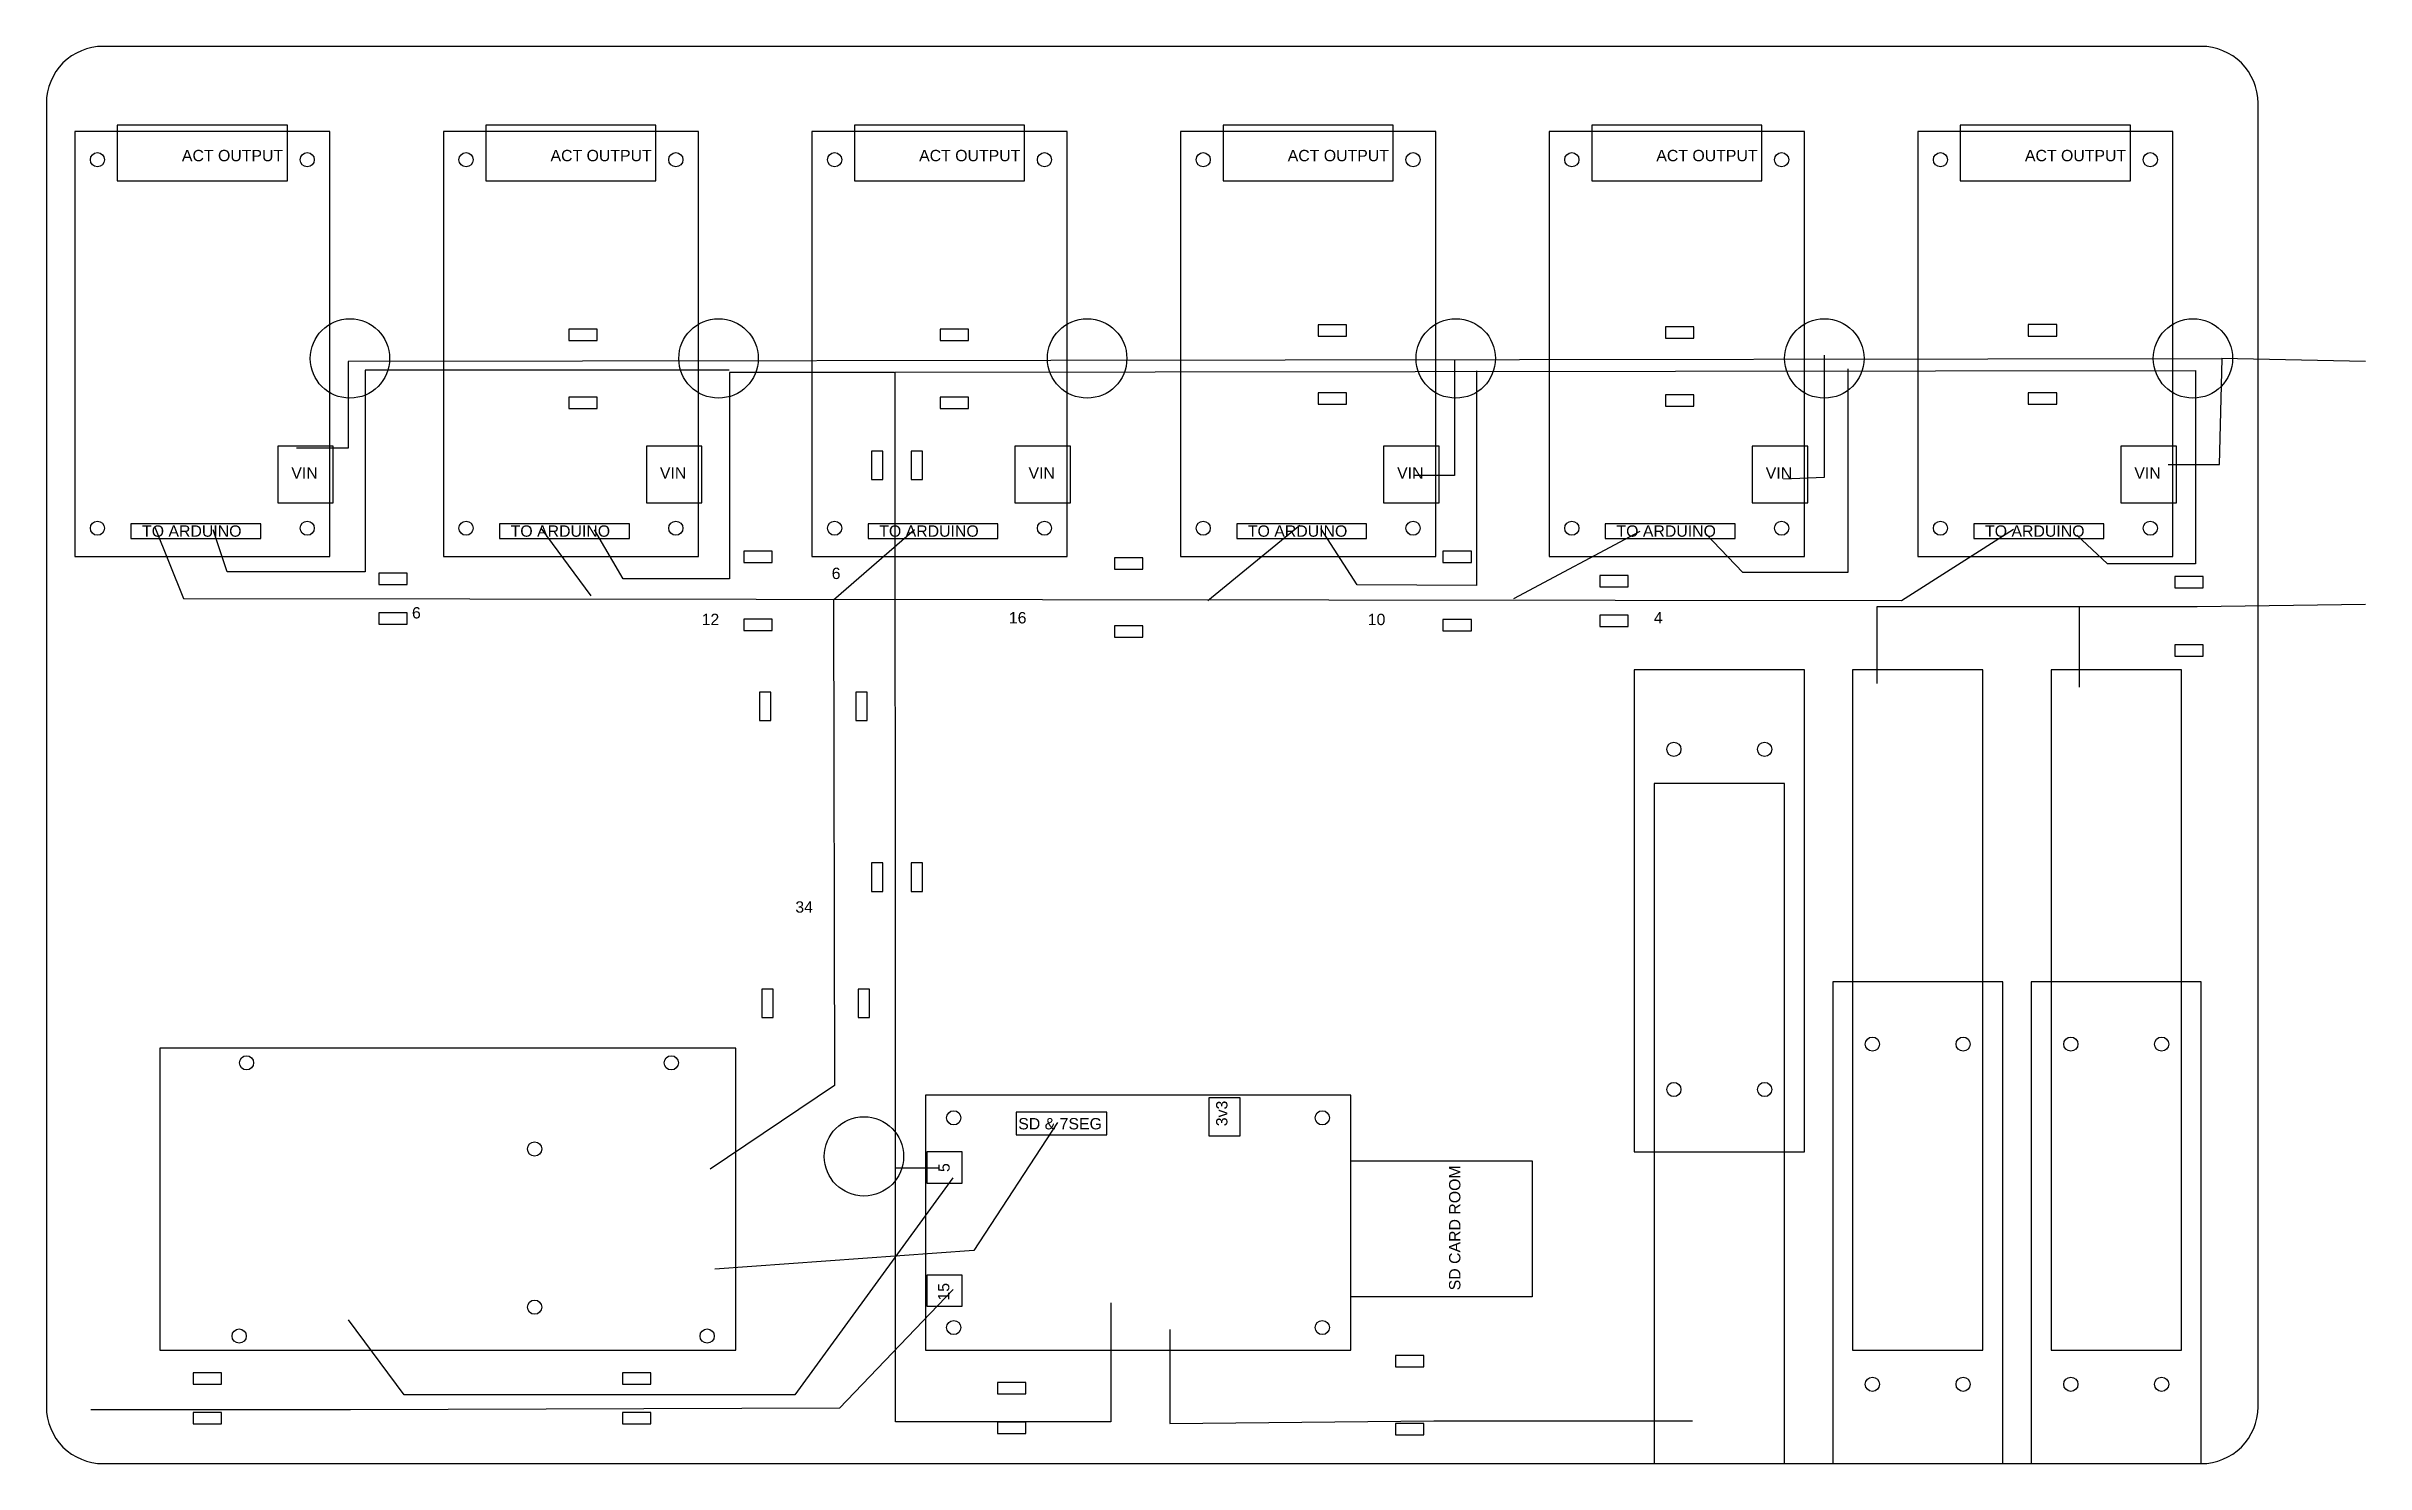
# Model space of a CAD drawing. Header units: centimetres. Extents: x 2 to 42.9, y 2 to 27.
import ezdxf

# ---------------------------------------------------------------- set-up
doc = ezdxf.new("R2010")
doc.units = ezdxf.units.CM
doc.header["$MEASUREMENT"] = 0
for name, color, linetype in [('Arduino', 90, 'Continuous'), ('Battery Holder', 3, 'Continuous'), ('Box', 90, 'Continuous'), ('Power Board', 90, 'Continuous'), ('Relay Board', 90, 'Continuous'), ('Strain Relief', 3, 'Continuous')]:
    doc.layers.add(name, color=color, linetype=linetype)
for name, color, linetype, plot in [('Arduino Details', 50, 'Continuous', False), ('Battery Holder Details', 2, 'Continuous', False), ('Power Board Details', 50, 'Continuous', False), ('Relay Board Details', 50, 'Continuous', False), ('Wire - Power', 1, 'Continuous', False), ('Wire - Signal', 4, 'Continuous', False)]:
    doc.layers.add(name, color=color, linetype=linetype, plot=plot)
doc.styles.get("Standard").update_dxf_attribs({"font": 'Arial.ttf'})

msp = doc.modelspace()

# ---------------------------------------------------------------- linework, layer by layer
at = {"layer": 'Arduino'}
for centre in [(5.53, 9.07), (13.02, 9.07), (10.61, 7.55), (10.61, 4.76), (5.4, 4.25), (13.652, 4.25)]:
    msp.add_circle(centre, 0.125, dxfattribs=at)
at = {"layer": 'Arduino Details'}
msp.add_lwpolyline([(4, 4), (14.16, 4), (14.16, 9.33), (4, 9.33)], close=True, dxfattribs=at)
at = {"layer": 'Battery Holder'}
for centre in [(30.7, 14.6), (32.3, 14.6), (34.2, 9.4), (35.8, 9.4), (37.7, 9.4), (39.3, 9.4), (30.7, 8.6), (32.3, 8.6), (34.2, 3.4), (35.8, 3.4), (37.7, 3.4), (39.3, 3.4)]:
    msp.add_circle(centre, 0.125, dxfattribs=at)
at = {"layer": 'Battery Holder Details'}
for points in [[(33, 16), (30, 16), (30, 7.5), (33, 7.5)], [(33.85, 4), (36.15, 4), (36.15, 16), (33.85, 16)], [(37.35, 4), (39.65, 4), (39.65, 16), (37.35, 16)], [(32.65, 14), (30.35, 14), (30.35, 2), (32.65, 2)], [(33.5, 2), (36.5, 2), (36.5, 10.5), (33.5, 10.5)], [(37, 2), (40, 2), (40, 10.5), (37, 10.5)]]:
    msp.add_lwpolyline(points, close=True, dxfattribs=at)
at = {"layer": 'Box'}
msp.add_lwpolyline([(3, 2), (40, 2, 0.414214), (41, 3), (41, 26, 0.414214), (40, 27), (3, 27, 0.414214), (2, 26), (2, 3, 0.414214)], format="xyb", close=True, dxfattribs=at)
at = {"layer": 'Power Board'}
for centre in [(18, 8.1), (24.5, 8.1), (18, 4.4), (24.5, 4.4)]:
    msp.add_circle(centre, 0.125, dxfattribs=at)
at = {"layer": 'Power Board Details'}
for points in [[(25, 4), (25, 8.5), (17.5, 8.5), (17.5, 4)], [(20.7, 7.8), (20.7, 8.2), (19.1, 8.2), (19.1, 7.8)], [(23.05, 7.78), (23.05, 8.45), (22.5, 8.45), (22.5, 7.78)], [(18.15, 6.95), (18.15, 7.5), (17.525, 7.5), (17.525, 6.95)], [(25, 4.94), (25, 7.34), (28.2, 7.34), (28.2, 4.94)], [(18.15, 4.775), (18.15, 5.325), (17.525, 5.325), (17.525, 4.775)]]:
    msp.add_lwpolyline(points, close=True, dxfattribs=at)
at = {"layer": 'Relay Board'}
for centre in [(2.9, 25), (6.6, 25), (9.4, 25), (13.1, 25), (15.9, 25), (19.6, 25), (22.4, 25), (26.1, 25), (28.9, 25), (32.6, 25), (35.4, 25), (39.1, 25), (2.9, 18.5), (6.6, 18.5), (9.4, 18.5), (13.1, 18.5), (15.9, 18.5), (19.6, 18.5), (22.4, 18.5), (26.1, 18.5), (28.9, 18.5), (32.6, 18.5), (35.4, 18.5), (39.1, 18.5)]:
    msp.add_circle(centre, 0.125, dxfattribs=at)
at = {"layer": 'Relay Board Details'}
for points in [[(2.5, 18), (7, 18), (7, 25.5), (2.5, 25.5)], [(3.25, 24.63), (6.25, 24.63), (6.25, 25.61), (3.25, 25.61)], [(9, 18), (13.5, 18), (13.5, 25.5), (9, 25.5)], [(9.75, 24.63), (12.75, 24.63), (12.75, 25.61), (9.75, 25.61)], [(15.5, 18), (20, 18), (20, 25.5), (15.5, 25.5)], [(16.25, 24.63), (19.25, 24.63), (19.25, 25.61), (16.25, 25.61)], [(22, 18), (26.5, 18), (26.5, 25.5), (22, 25.5)], [(22.75, 24.63), (25.75, 24.63), (25.75, 25.61), (22.75, 25.61)], [(28.5, 18), (33, 18), (33, 25.5), (28.5, 25.5)], [(29.25, 24.63), (32.25, 24.63), (32.25, 25.61), (29.25, 25.61)], [(35, 18), (39.5, 18), (39.5, 25.5), (35, 25.5)], [(35.75, 24.63), (38.75, 24.63), (38.75, 25.61), (35.75, 25.61)], [(6.08, 18.95), (7.06, 18.95), (7.06, 19.95), (6.08, 19.95)], [(12.58, 18.95), (13.56, 18.95), (13.56, 19.95), (12.58, 19.95)], [(19.08, 18.95), (20.06, 18.95), (20.06, 19.95), (19.08, 19.95)], [(25.58, 18.95), (26.56, 18.95), (26.56, 19.95), (25.58, 19.95)], [(32.08, 18.95), (33.06, 18.95), (33.06, 19.95), (32.08, 19.95)], [(38.58, 18.95), (39.56, 18.95), (39.56, 19.95), (38.58, 19.95)], [(3.49, 18.32), (5.78, 18.32), (5.78, 18.58), (3.49, 18.58)], [(9.99, 18.32), (12.28, 18.32), (12.28, 18.58), (9.99, 18.58)], [(16.49, 18.32), (18.78, 18.32), (18.78, 18.58), (16.49, 18.58)], [(22.99, 18.32), (25.28, 18.32), (25.28, 18.58), (22.99, 18.58)], [(29.49, 18.32), (31.78, 18.32), (31.78, 18.58), (29.49, 18.58)], [(35.99, 18.32), (38.28, 18.32), (38.28, 18.58), (35.99, 18.58)]]:
    msp.add_lwpolyline(points, close=True, dxfattribs=at)
at = {"layer": 'Strain Relief'}
for points in [[(24.925, 21.889), (24.925, 22.089), (24.425, 22.089), (24.425, 21.889)], [(37.45, 21.891), (37.45, 22.091), (36.95, 22.091), (36.95, 21.891)], [(11.713, 21.812), (11.713, 22.012), (11.213, 22.012), (11.213, 21.812)], [(18.261, 21.812), (18.261, 22.012), (17.761, 22.012), (17.761, 21.812)], [(31.049, 21.851), (31.049, 22.051), (30.549, 22.051), (30.549, 21.851)], [(24.925, 20.689), (24.925, 20.889), (24.425, 20.889), (24.425, 20.689)], [(37.45, 20.691), (37.45, 20.891), (36.95, 20.891), (36.95, 20.691)], [(11.713, 20.612), (11.713, 20.812), (11.213, 20.812), (11.213, 20.612)], [(18.261, 20.612), (18.261, 20.812), (17.761, 20.812), (17.761, 20.612)], [(31.049, 20.651), (31.049, 20.851), (30.549, 20.851), (30.549, 20.651)], [(16.552, 19.36), (16.752, 19.36), (16.752, 19.86), (16.552, 19.86)], [(17.252, 19.36), (17.452, 19.36), (17.452, 19.86), (17.252, 19.86)], [(14.799, 17.894), (14.799, 18.094), (14.299, 18.094), (14.299, 17.894)], [(27.128, 17.893), (27.128, 18.093), (26.628, 18.093), (26.628, 17.893)], [(8.36, 17.51), (8.36, 17.71), (7.86, 17.71), (7.86, 17.51)], [(21.334, 17.776), (21.334, 17.976), (20.834, 17.976), (20.834, 17.776)], [(29.891, 17.464), (29.891, 17.664), (29.391, 17.664), (29.391, 17.464)], [(40.031, 17.446), (40.031, 17.646), (39.531, 17.646), (39.531, 17.446)], [(8.36, 16.81), (8.36, 17.01), (7.86, 17.01), (7.86, 16.81)], [(14.799, 16.694), (14.799, 16.894), (14.299, 16.894), (14.299, 16.694)], [(21.334, 16.576), (21.334, 16.776), (20.834, 16.776), (20.834, 16.576)], [(27.128, 16.693), (27.128, 16.893), (26.628, 16.893), (26.628, 16.693)], [(29.891, 16.764), (29.891, 16.964), (29.391, 16.964), (29.391, 16.764)], [(40.031, 16.246), (40.031, 16.446), (39.531, 16.446), (39.531, 16.246)], [(14.576, 15.106), (14.776, 15.106), (14.776, 15.606), (14.576, 15.606)], [(16.276, 15.106), (16.476, 15.106), (16.476, 15.606), (16.276, 15.606)], [(16.552, 12.095), (16.752, 12.095), (16.752, 12.595), (16.552, 12.595)], [(17.252, 12.095), (17.452, 12.095), (17.452, 12.595), (17.252, 12.595)], [(14.614, 9.869), (14.814, 9.869), (14.814, 10.369), (14.614, 10.369)], [(16.314, 9.869), (16.514, 9.869), (16.514, 10.369), (16.314, 10.369)], [(26.289, 3.71), (26.289, 3.91), (25.789, 3.91), (25.789, 3.71)], [(5.086, 3.402), (5.086, 3.602), (4.586, 3.602), (4.586, 3.402)], [(12.661, 3.4), (12.661, 3.6), (12.161, 3.6), (12.161, 3.4)], [(19.27, 3.234), (19.27, 3.434), (18.77, 3.434), (18.77, 3.234)], [(5.086, 2.702), (5.086, 2.902), (4.586, 2.902), (4.586, 2.702)], [(12.661, 2.7), (12.661, 2.9), (12.161, 2.9), (12.161, 2.7)], [(19.27, 2.534), (19.27, 2.734), (18.77, 2.734), (18.77, 2.534)], [(26.289, 2.51), (26.289, 2.71), (25.789, 2.71), (25.789, 2.51)]]:
    msp.add_lwpolyline(points, close=True, dxfattribs=at)
for centre in [(7.353, 21.495), (13.853, 21.495), (20.353, 21.495), (26.853, 21.495), (33.353, 21.495), (39.853, 21.495), (16.417, 7.419)]:
    msp.add_circle(centre, 0.7, dxfattribs=at)
at = {"layer": 'Wire - Power'}
for points in [[(14.043, 21.288), (7.619, 21.288), (7.619, 17.73), (5.187, 17.731), (4.94, 18.471)], [(39.414, 19.623), (40.323, 19.623), (40.371, 21.488), (7.319, 21.44), (7.319, 19.91), (6.41, 19.91)], [(20.769, 4.835), (20.769, 2.739), (16.976, 2.739), (16.976, 9.459), (16.966, 21.255), (39.9, 21.281), (39.9, 17.872), (38.345, 17.872), (37.806, 18.38)], [(27.22, 21.277), (27.22, 17.488), (25.113, 17.499), (24.472, 18.498)], [(26.829, 21.472), (26.829, 19.431), (26.123, 19.431)], [(33.768, 21.311), (33.768, 17.722), (31.913, 17.722), (31.255, 18.41)], [(33.349, 21.55), (33.349, 19.397), (32.631, 19.367)], [(42.898, 21.443), (40.354, 21.492)], [(16.955, 21.249), (14.048, 21.249), (14.048, 17.606), (12.173, 17.606), (11.668, 18.469)], [(34.287, 15.764), (34.287, 17.118), (39.926, 17.118), (42.898, 17.162)], [(37.852, 15.698), (37.852, 17.123)], [(17.983, 7.044), (15.2, 3.212), (8.309, 3.212), (7.328, 4.535)], [(17.729, 7.213), (16.963, 7.213)], [(17.991, 5.074), (15.987, 2.981), (7.363, 2.949), (2.785, 2.949)], [(21.813, 4.366), (21.813, 2.708), (26.466, 2.754), (31.027, 2.754)]]:
    msp.add_lwpolyline(points, dxfattribs=at)
at = {"layer": 'Wire - Signal'}
for points in [[(3.914, 18.519), (4.418, 17.261), (34.711, 17.225), (36.689, 18.483)], [(11.605, 17.305), (10.728, 18.501)], [(17.308, 18.471), (15.88, 17.234), (15.897, 8.669), (13.703, 7.195)], [(22.483, 17.225), (24.101, 18.555)], [(27.877, 17.261), (30.107, 18.447)], [(19.83, 8.017), (18.354, 5.762), (13.786, 5.428)]]:
    msp.add_lwpolyline(points, dxfattribs=at)

# ---------------------------------------------------------------- texts
at = {"layer": 'Power Board Details'}
for s, p in [('3v3', (22.827, 7.952)), ('5', (17.928, 7.144)), ('SD CARD ROOM', (26.935, 5.057)), ('15', (17.922, 4.876))]:
    msp.add_text(s, height=0.2, rotation=90, dxfattribs=at).set_placement(p)
msp.add_text('SD & 7SEG', height=0.2, dxfattribs=at).set_placement((19.138, 7.896))
at = {"layer": 'Relay Board Details'}
for s, p in [('ACT OUTPUT', (4.39, 24.974)), ('ACT OUTPUT', (10.89, 24.974)), ('ACT OUTPUT', (17.39, 24.974)), ('ACT OUTPUT', (23.89, 24.974)), ('ACT OUTPUT', (30.39, 24.974)), ('ACT OUTPUT', (36.89, 24.974)), ('VIN', (6.319, 19.376)), ('VIN', (12.819, 19.376)), ('VIN', (19.319, 19.376)), ('VIN', (25.819, 19.376)), ('VIN', (32.319, 19.376)), ('VIN', (38.819, 19.376)), ('TO ARDUINO', (3.687, 18.35)), ('TO ARDUINO', (10.187, 18.35)), ('TO ARDUINO', (16.687, 18.35)), ('TO ARDUINO', (23.187, 18.35)), ('TO ARDUINO', (29.687, 18.35)), ('TO ARDUINO', (36.187, 18.35))]:
    msp.add_text(s, height=0.2, dxfattribs=at).set_placement(p)
at = {"layer": 'Wire - Signal'}
for s, p in [('6', (15.848, 17.604)), ('6', (8.447, 16.908)), ('12', (13.555, 16.792)), ('16', (18.972, 16.821)), ('10', (25.301, 16.792)), ('4', (30.346, 16.821)), ('34', (15.207, 11.719))]:
    msp.add_text(s, height=0.2, dxfattribs=at).set_placement(p)

doc.saveas('drawing.dxf')
